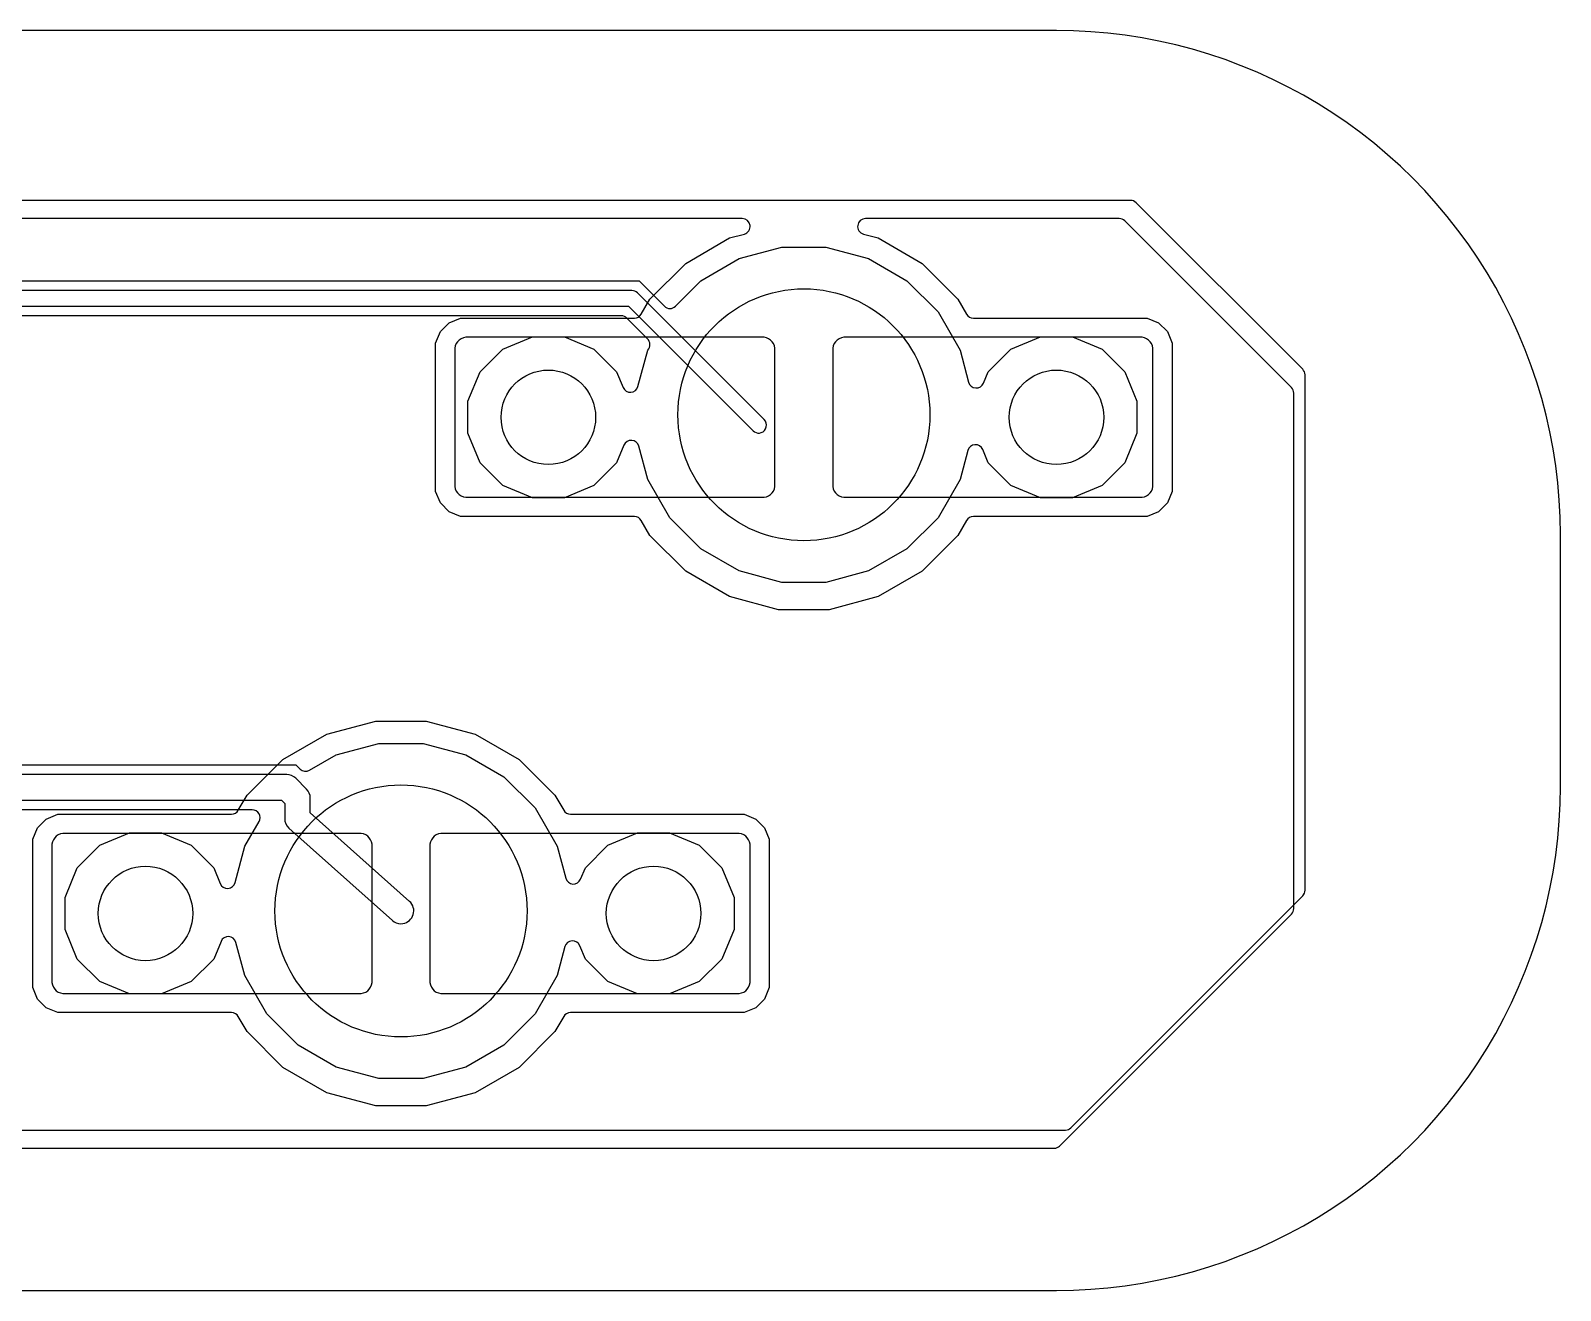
# Model space of a CAD drawing. Header units: millimetres. Extents: x -2 to 198, y 1 to 114.
# Drawn here: x 41.86 to 66.14, y 0.92 to 20.92 of the extents above; entities that cross this region are included whole.
import ezdxf

# ---------------------------------------------------------------- set-up
doc = ezdxf.new("R2010")
doc.units = ezdxf.units.MM

msp = doc.modelspace()

# ---------------------------------------------------------------- linework, layer by layer
at = {"layer": '16_copper'}
for points in [[(31.37, 3.46), (58.284, 3.46), (58.291, 3.461, 0.185346), (58.372, 3.497), (62.054, 7.179, 0.198912), (62.091, 7.267), (62.091, 15.45, 0.198912), (62.054, 15.538), (59.409, 18.183, 0.198912), (59.321, 18.22), (31.942, 18.22, 0.026197)], [(32.148, 16.942), (51.521, 16.942), (51.922, 16.54, 0.414214), (52.099, 16.54), (52.503, 16.945), (53.11, 17.295), (53.787, 17.476), (54.487, 17.476), (55.164, 17.295), (55.771, 16.945), (56.266, 16.45), (56.616, 15.843), (56.752, 15.335, 0.71659), (56.988, 15.319), (57.063, 15.5), (57.422, 15.859), (57.892, 16.053), (58.4, 16.053), (58.87, 15.859), (59.229, 15.5), (59.423, 15.03), (59.423, 14.522), (59.229, 14.052), (58.87, 13.693), (58.4, 13.499), (57.892, 13.499), (57.422, 13.693), (57.063, 14.052), (56.975, 14.264, 0.716599), (56.739, 14.249), (56.616, 13.789), (56.266, 13.182), (55.771, 12.687), (55.164, 12.337), (54.487, 12.156), (53.787, 12.156), (53.11, 12.337), (52.503, 12.687), (52.008, 13.182), (51.658, 13.789), (51.516, 14.317, 0.71659), (51.28, 14.333), (51.164, 14.052), (50.805, 13.693), (50.335, 13.499), (49.827, 13.499), (49.357, 13.693), (48.998, 14.052), (48.804, 14.522), (48.804, 15.03), (48.998, 15.5), (49.357, 15.859), (49.827, 16.053), (50.335, 16.053), (50.805, 15.859), (51.164, 15.5), (51.267, 15.25, 0.71659), (51.503, 15.266), (51.658, 15.843, 0.414459), (51.655, 16.023), (51.328, 16.35, 0.198912), (51.239, 16.387), (32.308, 16.387, 0.03772)], [(32.145, 16.539), (51.354, 16.539), (53.331, 14.563), (53.352, 14.545), (53.378, 14.533), (53.405, 14.527), (53.433, 14.527), (53.46, 14.533, 0.553788), (53.507, 14.739), (51.494, 16.753, 0.198912), (51.406, 16.789), (32.146, 16.789)], [(40.107, 9.257), (46.075, 9.257), (46.139, 9.193, 0.339459), (46.29, 9.173), (46.715, 9.419), (47.392, 9.6), (48.092, 9.6), (48.769, 9.419), (49.376, 9.069), (49.871, 8.574), (50.221, 7.967), (50.357, 7.459, 0.71659), (50.593, 7.443), (50.668, 7.624), (51.027, 7.983), (51.497, 8.177), (52.005, 8.177), (52.475, 7.983), (52.834, 7.624), (53.028, 7.154), (53.028, 6.646), (52.834, 6.176), (52.475, 5.817), (52.005, 5.623), (51.497, 5.623), (51.027, 5.817), (50.668, 6.176), (50.58, 6.388, 0.716599), (50.344, 6.373), (50.221, 5.913), (49.871, 5.306), (49.376, 4.811), (48.769, 4.461), (48.092, 4.28), (47.392, 4.28), (46.715, 4.461), (46.108, 4.811), (45.613, 5.306), (45.263, 5.913), (45.121, 6.441, 0.71659), (44.885, 6.457), (44.769, 6.176), (44.41, 5.817), (43.94, 5.623), (43.432, 5.623), (42.962, 5.817), (42.603, 6.176), (42.409, 6.646), (42.409, 7.154), (42.603, 7.624), (42.962, 7.983), (43.432, 8.177), (43.94, 8.177), (44.41, 7.983), (44.769, 7.624), (44.872, 7.374, 0.71659), (45.108, 7.39), (45.263, 7.967), (45.489, 8.358, 0.57735), (45.38, 8.546), (39.76, 8.546)], [(39.907, 8.698), (45.844, 8.698), (45.896, 8.646), (45.896, 8.407, 0.213665), (45.964, 8.255), (47.607, 6.788), (47.635, 6.767), (47.667, 6.751), (47.701, 6.741), (47.737, 6.737), (47.772, 6.739, 0.635485), (47.877, 7.092), (46.302, 8.498), (46.302, 8.73, 0.198912), (46.243, 8.874), (46.072, 9.045, 0.198912), (45.928, 9.104), (39.992, 9.104)]]:
    msp.add_lwpolyline(points, format="xyb", dxfattribs=at)
at = {"layer": '1_copper'}
msp.add_lwpolyline([(31.192, 3.171), (58.106, 3.171), (58.113, 3.172, 0.185346), (58.194, 3.208), (61.876, 6.89, 0.198912), (61.913, 6.978), (61.913, 15.161, 0.198912), (61.876, 15.249), (59.231, 17.894, 0.198912), (59.143, 17.931), (55.115, 17.931, 0.876974), (55.082, 17.685), (55.316, 17.623), (56.013, 17.22), (56.581, 16.652), (56.719, 16.413, 0.267949), (56.827, 16.351), (59.585, 16.351), (59.767, 16.275), (59.906, 16.136), (59.982, 15.954), (59.982, 13.598), (59.906, 13.416), (59.767, 13.277), (59.585, 13.201), (56.827, 13.201, 0.267949), (56.719, 13.139), (56.581, 12.9), (56.013, 12.332), (55.316, 11.929), (54.539, 11.721), (53.735, 11.721), (52.958, 11.929), (52.261, 12.332), (51.693, 12.9), (51.555, 13.139, 0.267949), (51.447, 13.201), (48.689, 13.201), (48.507, 13.277), (48.368, 13.416), (48.292, 13.598), (48.292, 15.954), (48.368, 16.136), (48.507, 16.275), (48.689, 16.351), (51.447, 16.351, 0.267949), (51.555, 16.413), (51.693, 16.652), (52.261, 17.22), (52.958, 17.623), (53.192, 17.685, 0.876974), (53.159, 17.931), (31.764, 17.931, 0.026197)], format="xyb", dxfattribs=at)
for points in [[(53.542, 13.513), (53.577, 13.528), (53.608, 13.549), (53.634, 13.575), (53.655, 13.606), (53.67, 13.641), (53.677, 13.678), (53.677, 15.874), (53.67, 15.911), (53.655, 15.946), (53.634, 15.977), (53.608, 16.003), (53.577, 16.024), (53.542, 16.039), (53.505, 16.046), (48.769, 16.046), (48.732, 16.039), (48.697, 16.024), (48.666, 16.003), (48.64, 15.977), (48.619, 15.946), (48.604, 15.911), (48.597, 15.874), (48.597, 13.678), (48.604, 13.641), (48.619, 13.606), (48.64, 13.575), (48.666, 13.549), (48.697, 13.528), (48.732, 13.513), (48.769, 13.506), (53.505, 13.506)], [(59.542, 13.513), (59.577, 13.528), (59.608, 13.549), (59.634, 13.575), (59.655, 13.606), (59.67, 13.641), (59.677, 13.678), (59.677, 15.874), (59.67, 15.911), (59.655, 15.946), (59.634, 15.977), (59.608, 16.003), (59.577, 16.024), (59.542, 16.039), (59.505, 16.046), (54.769, 16.046), (54.732, 16.039), (54.697, 16.024), (54.666, 16.003), (54.64, 15.977), (54.619, 15.946), (54.604, 15.911), (54.597, 15.874), (54.597, 13.678), (54.604, 13.641), (54.619, 13.606), (54.64, 13.575), (54.666, 13.549), (54.697, 13.528), (54.732, 13.513), (54.769, 13.506), (59.505, 13.506)], [(47.147, 5.637), (47.182, 5.652), (47.213, 5.673), (47.239, 5.699), (47.26, 5.73), (47.275, 5.765), (47.282, 5.802), (47.282, 7.998), (47.275, 8.035), (47.26, 8.07), (47.239, 8.101), (47.213, 8.127), (47.182, 8.148), (47.147, 8.163), (47.11, 8.17), (42.374, 8.17), (42.337, 8.163), (42.302, 8.148), (42.271, 8.127), (42.245, 8.101), (42.224, 8.07), (42.209, 8.035), (42.202, 7.998), (42.202, 5.802), (42.209, 5.765), (42.224, 5.73), (42.245, 5.699), (42.271, 5.673), (42.302, 5.652), (42.337, 5.637), (42.374, 5.63), (47.11, 5.63)], [(53.147, 5.637), (53.182, 5.652), (53.213, 5.673), (53.239, 5.699), (53.26, 5.73), (53.275, 5.765), (53.282, 5.802), (53.282, 7.998), (53.275, 8.035), (53.26, 8.07), (53.239, 8.101), (53.213, 8.127), (53.182, 8.148), (53.147, 8.163), (53.11, 8.17), (48.374, 8.17), (48.337, 8.163), (48.302, 8.148), (48.271, 8.127), (48.245, 8.101), (48.224, 8.07), (48.209, 8.035), (48.202, 7.998), (48.202, 5.802), (48.209, 5.765), (48.224, 5.73), (48.245, 5.699), (48.271, 5.673), (48.302, 5.652), (48.337, 5.637), (48.374, 5.63), (53.11, 5.63)]]:
    msp.add_lwpolyline(points, close=True, dxfattribs=at)
msp.add_lwpolyline([(47.34, 3.845), (46.563, 4.053), (45.866, 4.456), (45.298, 5.024), (45.16, 5.263, 0.267949), (45.052, 5.325), (42.294, 5.325), (42.112, 5.401), (41.973, 5.54), (41.897, 5.722), (41.897, 8.078), (41.973, 8.26), (42.112, 8.399), (42.294, 8.475), (45.052, 8.475, 0.267949), (45.16, 8.537), (45.298, 8.776), (45.866, 9.344), (46.563, 9.747), (47.34, 9.955), (48.144, 9.955), (48.921, 9.747), (49.618, 9.344), (50.186, 8.776), (50.324, 8.537, 0.267949), (50.432, 8.475), (53.19, 8.475), (53.372, 8.399), (53.511, 8.26), (53.587, 8.078), (53.587, 5.722), (53.511, 5.54), (53.372, 5.401), (53.19, 5.325), (50.432, 5.325, 0.267949), (50.324, 5.263), (50.186, 5.024), (49.618, 4.456), (48.921, 4.053), (48.144, 3.845)], format="xyb", close=True, dxfattribs=at)
at = {"layer": 'drills_PTH'}
for centre, radius in [((54.137, 14.816), 2), ((50.081, 14.776), 0.75), ((58.146, 14.776), 0.75), ((47.742, 6.94), 2), ((43.686, 6.9), 0.75), ((51.751, 6.9), 0.75)]:
    msp.add_circle(centre, radius, dxfattribs=at)
at = {"layer": 'outline'}
msp.add_lwpolyline([(32.145, 0.915), (58.145, 0.915), (58.418, 0.92), (58.691, 0.934), (58.963, 0.957), (59.234, 0.99), (59.504, 1.032), (59.772, 1.083), (60.039, 1.143), (60.303, 1.212), (60.565, 1.29), (60.824, 1.377), (61.08, 1.473), (61.332, 1.578), (61.581, 1.691), (61.825, 1.812), (62.066, 1.942), (62.301, 2.08), (62.532, 2.226), (62.758, 2.38), (62.979, 2.541), (63.193, 2.71), (63.402, 2.886), (63.605, 3.069), (63.802, 3.259), (63.991, 3.455), (64.174, 3.658), (64.35, 3.867), (64.519, 4.082), (64.681, 4.302), (64.834, 4.528), (64.98, 4.759), (65.118, 4.995), (65.248, 5.235), (65.369, 5.48), (65.482, 5.728), (65.587, 5.981), (65.683, 6.236), (65.77, 6.495), (65.848, 6.757), (65.917, 7.021), (65.977, 7.288), (66.028, 7.556), (66.07, 7.826), (66.103, 8.097), (66.126, 8.37), (66.14, 8.642), (66.145, 8.915), (66.145, 12.915), (66.14, 13.189), (66.126, 13.461), (66.103, 13.734), (66.07, 14.005), (66.028, 14.275), (65.977, 14.543), (65.917, 14.81), (65.848, 15.074), (65.77, 15.336), (65.683, 15.595), (65.587, 15.85), (65.482, 16.103), (65.369, 16.351), (65.248, 16.596), (65.118, 16.836), (64.98, 17.072), (64.834, 17.303), (64.681, 17.529), (64.519, 17.749), (64.35, 17.964), (64.174, 18.173), (63.991, 18.376), (63.802, 18.572), (63.605, 18.762), (63.402, 18.945), (63.193, 19.121), (62.979, 19.29), (62.758, 19.451), (62.532, 19.605), (62.301, 19.751), (62.066, 19.889), (61.825, 20.019), (61.581, 20.14), (61.332, 20.253), (61.08, 20.358), (60.824, 20.454), (60.565, 20.541), (60.303, 20.619), (60.039, 20.688), (59.772, 20.748), (59.504, 20.799), (59.234, 20.841), (58.963, 20.874), (58.691, 20.897), (58.418, 20.911), (58.145, 20.915), (32.145, 20.915)], dxfattribs=at)

doc.saveas('drawing.dxf')
